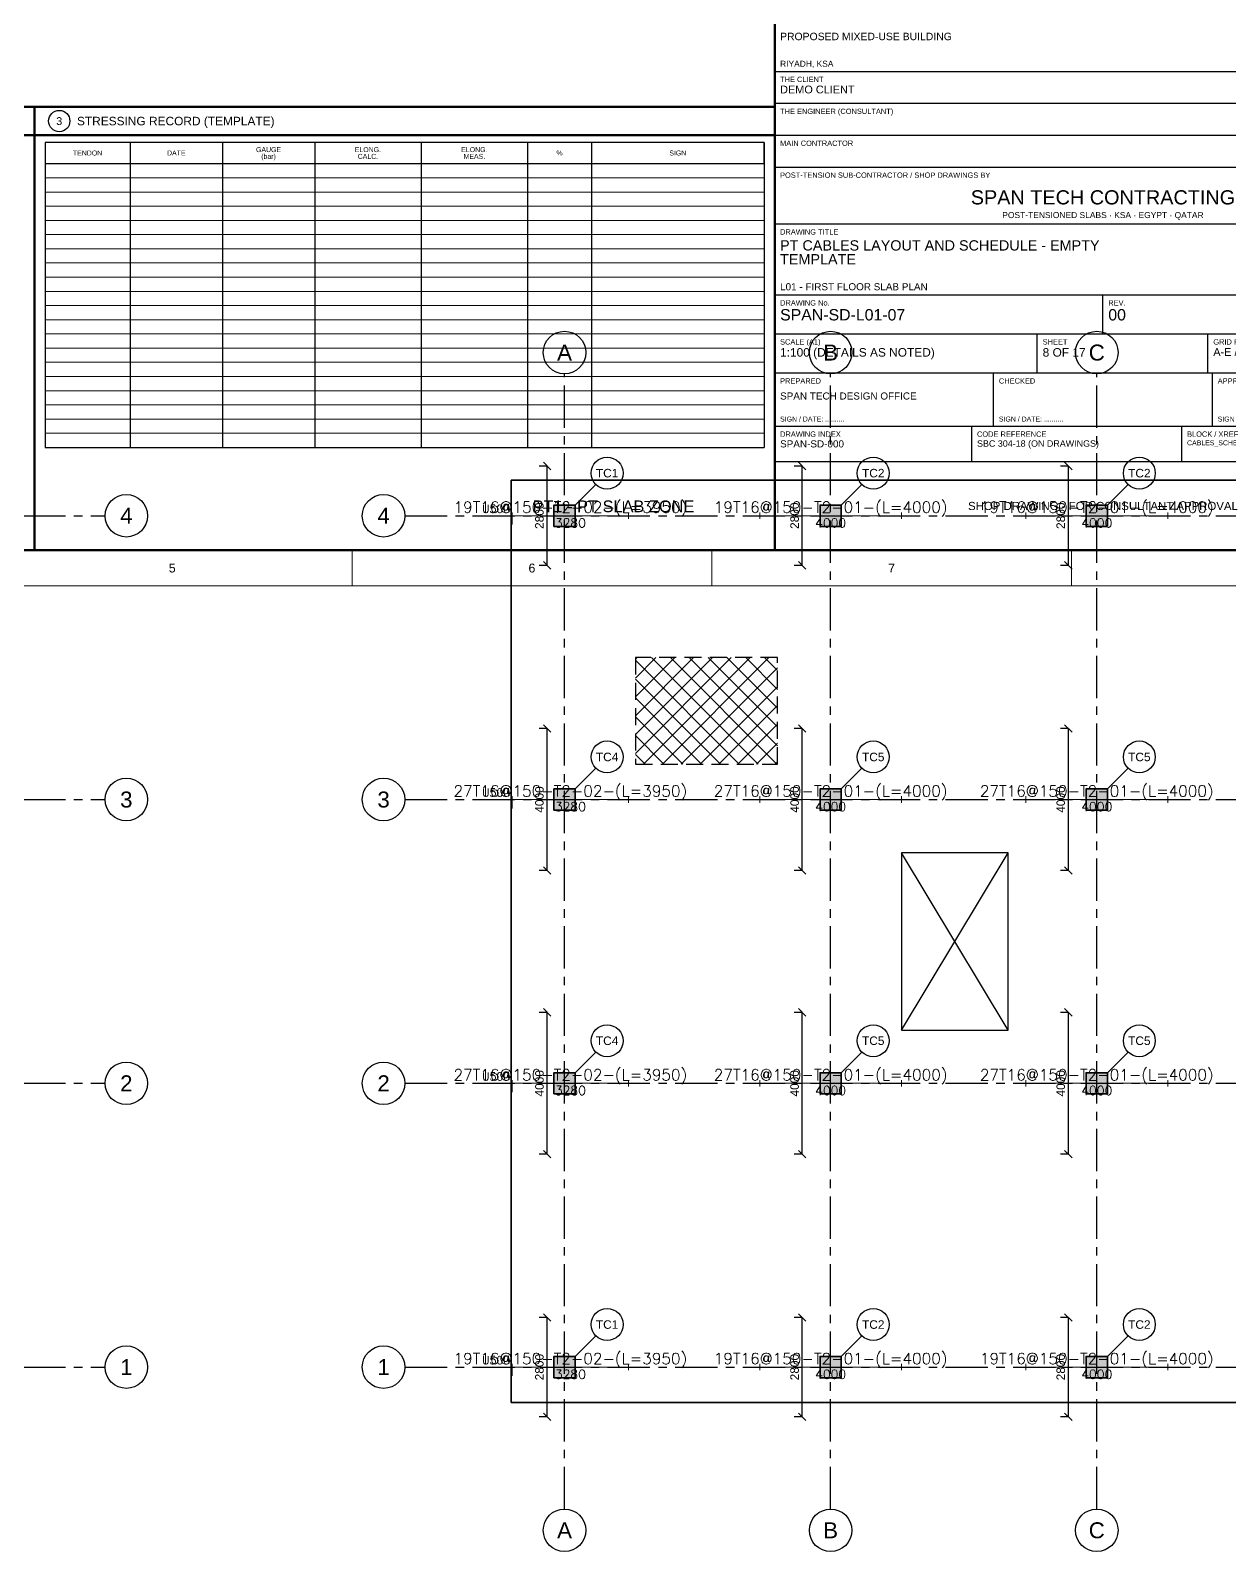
# Model space of a CAD drawing. Header units: millimetres. Extents: x 0 to 396150, y -260000 to 91864.
# Drawn here: x 313622 to 347418, y -92225 to -49345 of the extents above; entities that cross this region are included whole.
import ezdxf
from ezdxf.enums import TextEntityAlignment as Align

# ---------------------------------------------------------------- set-up
doc = ezdxf.new("R2010")
doc.units = ezdxf.units.MM
doc.header["$LTSCALE"] = 37.5
for name, pattern in [('CENTER', [50.8, 31.75, -6.35, 6.35, -6.35]), ('DASHDOT', [25.4, 12.7, -6.35, 0, -6.35]), ('DASHED', [19.05, 12.7, -6.35])]:
    doc.linetypes.add(name, pattern=pattern)
doc.layers.get('0').update_dxf_attribs({"linetype": 'CONTINUOUS'})
for name, color, linetype in [('SPAN-CALLOUT', 3, 'CONTINUOUS'), ('SPAN-COL-HATCH', 8, 'CONTINUOUS'), ('SPAN-DIM', 8, 'CONTINUOUS'), ('SPAN-GRID', 8, 'CENTER'), ('SPAN-GRID-BUBBLE', 8, 'CONTINUOUS'), ('SPAN-OPENING', 6, 'CONTINUOUS'), ('SPAN-PT-ZONE', 4, 'DASHDOT'), ('SPAN-RB-TEXT', 7, 'CONTINUOUS'), ('SPAN-SHEET-SCHEDULE', 7, 'CONTINUOUS'), ('SPAN-SHEET-SCHEDULE-TEXT', 7, 'CONTINUOUS'), ('SPAN-SHEET-TEXT', 2, 'CONTINUOUS'), ('SPAN-TEXT', 7, 'CONTINUOUS'), ('SPAN-VOID', 30, 'DASHED'), ('SPAN-VOID-HATCH', 30, 'CONTINUOUS')]:
    doc.layers.add(name, color=color, linetype=linetype)
for name, color, linetype, lineweight in [('SPAN-COL', 7, 'CONTINUOUS', 35), ('SPAN-RB-T2', 6, 'CONTINUOUS', 20), ('SPAN-SHEET-FRAME', 7, 'CONTINUOUS', 50), ('SPAN-SHEET-TITLE', 7, 'CONTINUOUS', 25), ('SPAN-SLAB-EDGE', 3, 'CONTINUOUS', 35)]:
    doc.layers.add(name, color=color, linetype=linetype, lineweight=lineweight)
doc.styles.add('SPAN-REBAR', font='romans.shx')
doc.styles.get("Standard").update_dxf_attribs({"font": 'arial.ttf'})

# ---------------------------------------------------------------- blocks, each defined once
blk = doc.blocks.new('CABLES_SCHEDULE_EMPTY_TEMPLATE_L01')
at = {"layer": 'SPAN-CALLOUT'}
blk.add_circle((44433.333333, 13100), 300, dxfattribs=at)
at = {"layer": 'SPAN-SHEET-FRAME'}
for p, q in [((64600, 1000), (64600, 58400)), ((2000, 13500), (64600, 13500)), ((22866.666667, 12700), (43733.333333, 12700)), ((43733.333333, 12700), (64600, 12700))]:
    blk.add_line(p, q, dxfattribs=at)
at = {"layer": 'SPAN-SHEET-FRAME', "lineweight": 13}
for p, q in [((52687.5, 0), (52687.5, 1000)), ((62825, 0), (62825, 1000)), ((72962.5, 0), (72962.5, 1000))]:
    blk.add_line(p, q, dxfattribs=at)
blk.add_lwpolyline([(0, 0), (84100, 0), (84100, 59400), (0, 59400)], close=True, dxfattribs=at)
at = {"layer": 'SPAN-SHEET-FRAME'}
for points in [[(2000, 1000), (83100, 1000), (83100, 58400), (2000, 58400)], [(22866.666667, 1000), (43733.333333, 1000), (43733.333333, 13500), (22866.666667, 13500)], [(43733.333333, 1000), (64600, 1000), (64600, 13500), (43733.333333, 13500)]]:
    blk.add_lwpolyline(points, close=True, dxfattribs=at)
at = {"layer": 'SPAN-SHEET-SCHEDULE'}
for p, q in [((44033.333333, 12500), (44033.333333, 3900)), ((46433.333333, 12500), (46433.333333, 3900)), ((49033.333333, 12500), (49033.333333, 3900)), ((51633.333333, 12500), (51633.333333, 3900)), ((54633.333333, 12500), (54633.333333, 3900)), ((57633.333333, 12500), (57633.333333, 3900)), ((59433.333333, 12500), (59433.333333, 3900)), ((64300, 12500), (64300, 3900)), ((44033.333333, 3900), (64300, 3900))]:
    blk.add_line(p, q, dxfattribs=at)
at = {"layer": 'SPAN-SHEET-SCHEDULE', "lineweight": 5}
for p, q in [((44033.333333, 11500), (64300, 11500)), ((44033.333333, 11100), (64300, 11100)), ((44033.333333, 10700), (64300, 10700)), ((44033.333333, 10300), (64300, 10300)), ((44033.333333, 9900), (64300, 9900)), ((44033.333333, 9500), (64300, 9500)), ((44033.333333, 9100), (64300, 9100)), ((44033.333333, 8700), (64300, 8700)), ((44033.333333, 8300), (64300, 8300)), ((44033.333333, 7900), (64300, 7900)), ((44033.333333, 7500), (64300, 7500)), ((44033.333333, 7100), (64300, 7100)), ((44033.333333, 6700), (64300, 6700)), ((44033.333333, 6300), (64300, 6300)), ((44033.333333, 5900), (64300, 5900)), ((44033.333333, 5500), (64300, 5500)), ((44033.333333, 5100), (64300, 5100)), ((44033.333333, 4700), (64300, 4700)), ((44033.333333, 4300), (64300, 4300)), ((44033.333333, 3900), (64300, 3900))]:
    blk.add_line(p, q, dxfattribs=at)
at = {"layer": 'SPAN-SHEET-SCHEDULE'}
blk.add_lwpolyline([(44033.333333, 11900), (64300, 11900), (64300, 12500), (44033.333333, 12500)], close=True, dxfattribs=at)
at = {"layer": 'SPAN-SHEET-TITLE'}
for p, q in [((64600, 14500), (83100, 14500)), ((64600, 13600), (83100, 13600)), ((64600, 12700), (83100, 12700)), ((64600, 11800), (83100, 11800)), ((64600, 10200), (83100, 10200)), ((64600, 8200), (83100, 8200)), ((73850, 7100), (73850, 8200)), ((64600, 7100), (83100, 7100)), ((72000, 6000), (72000, 7100)), ((76810, 6000), (76810, 7100)), ((64600, 6000), (83100, 6000)), ((70766.666667, 4500), (70766.666667, 6000)), ((76933.333333, 4500), (76933.333333, 6000)), ((64600, 4500), (83100, 4500)), ((70150, 3500), (70150, 4500)), ((76070, 3500), (76070, 4500)), ((64600, 3500), (83100, 3500))]:
    blk.add_line(p, q, dxfattribs=at)
at = {"layer": 'SPAN-SHEET-TITLE', "lineweight": 50}
blk.add_lwpolyline([(64600, 1000), (83100, 1000), (83100, 16000), (64600, 16000)], close=True, dxfattribs=at)
at = {"layer": 'SPAN-CALLOUT'}
blk.add_text('3', height=220, dxfattribs=at).set_placement((44433.333333, 13100), align=Align.MIDDLE_CENTER)
at = {"layer": 'SPAN-SHEET-FRAME'}
for s, p in [('5', (47618.75, 500)), ('6', (57756.25, 500)), ('7', (67893.75, 500))]:
    blk.add_text(s, height=250, dxfattribs=at).set_placement(p, align=Align.MIDDLE_CENTER)
at = {"layer": 'SPAN-SHEET-SCHEDULE-TEXT'}
for s, p in [('TENDON', (45233.333333, 12200)), ('DATE', (47733.333333, 12200)), ('GAUGE', (50333.333333, 12295)), ('(bar)', (50333.333333, 12105)), ('ELONG.', (53133.333333, 12295)), ('CALC.', (53133.333333, 12105)), ('ELONG.', (56133.333333, 12295)), ('MEAS.', (56133.333333, 12105)), ('%', (58533.333333, 12200)), ('SIGN', (61866.666667, 12200))]:
    blk.add_text(s, height=140, dxfattribs=at).set_placement(p, align=Align.MIDDLE_CENTER)
at = {"layer": 'SPAN-SHEET-TEXT'}
for s, height, p in [('PROPOSED MIXED-USE BUILDING', 210, (64750, 15380)), ('DEMO CLIENT', 220, (64750, 13880)), ('PT CABLES LAYOUT AND SCHEDULE - EMPTY', 290, (64750, 9450)), ('TEMPLATE', 290, (64750, 9060)), ('SPAN-SD-L01-07', 320, (64750, 7480)), ('00', 320, (74000, 7480)), ('1:100 (DETAILS AS NOTED)', 240, (64750, 6460)), ('8 OF 17', 240, (72150, 6460)), ('A-E / 1-4', 220, (76960, 6480)), ('SPAN TECH DESIGN OFFICE', 200, (64750, 5250)), ('SPAN-SD-000', 200, (64750, 3900)), ('SBC 304-18 (ON DRAWINGS)', 180, (70300, 3920)), ('CABLES_SCHEDULE_EMPTY_TEMPLATE_L01', 140, (76220, 3960))]:
    blk.add_text(s, height=height, dxfattribs=at).set_placement(p)
blk.add_text('STRESSING RECORD (TEMPLATE)', height=240, dxfattribs=at).set_placement((44933.333333, 13100), align=Align.MIDDLE_LEFT)
for s, height, p in [('SPAN TECH CONTRACTING', 400, (73850, 10950)), ('SHOP DRAWING - FOR CONSULTANT APPROVAL', 230, (73850, 2250))]:
    blk.add_text(s, height=height, dxfattribs=at).set_placement(p, align=Align.MIDDLE_CENTER)
at = {"layer": 'SPAN-SHEET-TITLE'}
for s, height, p in [('RIYADH, KSA', 170, (64750, 14630)), ('THE CLIENT', 150, (64750, 14200)), ('THE ENGINEER (CONSULTANT)', 150, (64750, 13300)), ('MAIN CONTRACTOR', 150, (64750, 12400)), ('POST-TENSION SUB-CONTRACTOR / SHOP DRAWINGS BY', 150, (64750, 11500)), ('DRAWING TITLE', 150, (64750, 9900)), ('L01 - FIRST FLOOR SLAB PLAN', 200, (64750, 8330)), ('DRAWING No.', 150, (64750, 7900)), ('REV.', 150, (74000, 7900)), ('SCALE (A1)', 150, (64750, 6800)), ('SHEET', 150, (72150, 6800)), ('GRID REFERENCE', 150, (76960, 6800)), ('PREPARED', 150, (64750, 5700)), ('CHECKED', 150, (70916.666667, 5700)), ('APPROVED', 150, (77083.333333, 5700)), ('SIGN / DATE: ..........', 140, (64750, 4630)), ('SIGN / DATE: ..........', 140, (70916.666667, 4630)), ('SIGN / DATE: ..........', 140, (77083.333333, 4630)), ('DRAWING INDEX', 150, (64750, 4200)), ('CODE REFERENCE', 150, (70300, 4200)), ('BLOCK / XREF', 150, (76220, 4200))]:
    blk.add_text(s, height=height, dxfattribs=at).set_placement(p)
blk.add_text('POST-TENSIONED SLABS · KSA · EGYPT · QATAR', height=170, dxfattribs=at).set_placement((73850, 10450), align=Align.MIDDLE_CENTER)
blk = doc.blocks.new('FRAMING_REBAR_ADDITIONAL_AT_COLUMNS_L02')
at = {"layer": 'SPAN-COL-HATCH'}
h = blk.add_hatch(color=256, dxfattribs=at)
h.dxf.hatch_style = 1
h.paths.add_polyline_path([(58375, 66675), (58975, 66675), (58975, 67275), (58375, 67275)])
h = blk.add_hatch(color=256, dxfattribs=at)
h.dxf.hatch_style = 1
h.paths.add_polyline_path([(65875, 66675), (66475, 66675), (66475, 67275), (65875, 67275)])
h = blk.add_hatch(color=256, dxfattribs=at)
h.dxf.hatch_style = 1
h.paths.add_polyline_path([(73375, 66675), (73975, 66675), (73975, 67275), (73375, 67275)])
h = blk.add_hatch(color=256, dxfattribs=at)
h.dxf.hatch_style = 1
h.paths.add_polyline_path([(58375, 58675), (58975, 58675), (58975, 59275), (58375, 59275)])
h = blk.add_hatch(color=256, dxfattribs=at)
h.dxf.hatch_style = 1
h.paths.add_polyline_path([(65875, 58675), (66475, 58675), (66475, 59275), (65875, 59275)])
h = blk.add_hatch(color=256, dxfattribs=at)
h.dxf.hatch_style = 1
h.paths.add_polyline_path([(73375, 58675), (73975, 58675), (73975, 59275), (73375, 59275)])
h = blk.add_hatch(color=256, dxfattribs=at)
h.dxf.hatch_style = 1
h.paths.add_polyline_path([(58375, 50675), (58975, 50675), (58975, 51275), (58375, 51275)])
h = blk.add_hatch(color=256, dxfattribs=at)
h.dxf.hatch_style = 1
h.paths.add_polyline_path([(65875, 50675), (66475, 50675), (66475, 51275), (65875, 51275)])
h = blk.add_hatch(color=256, dxfattribs=at)
h.dxf.hatch_style = 1
h.paths.add_polyline_path([(73375, 50675), (73975, 50675), (73975, 51275), (73375, 51275)])
h = blk.add_hatch(color=256, dxfattribs=at)
h.dxf.hatch_style = 1
h.paths.add_polyline_path([(58375, 42675), (58975, 42675), (58975, 43275), (58375, 43275)])
h = blk.add_hatch(color=256, dxfattribs=at)
h.dxf.hatch_style = 1
h.paths.add_polyline_path([(65875, 42675), (66475, 42675), (66475, 43275), (65875, 43275)])
h = blk.add_hatch(color=256, dxfattribs=at)
h.dxf.hatch_style = 1
h.paths.add_polyline_path([(73375, 42675), (73975, 42675), (73975, 43275), (73375, 43275)])
at = {"layer": 'SPAN-VOID-HATCH'}
h = blk.add_hatch(dxfattribs=at)
h.set_pattern_fill('ANSI37', color=256, scale=118.11)
h.paths.add_polyline_path([(60675, 59975), (64675, 59975), (64675, 62975), (60675, 62975)])
at = {"layer": 'SPAN-CALLOUT'}
for p, q in [((59556.802, 67856.802), (58975, 67275)), ((67056.802, 67856.802), (66475, 67275)), ((74556.802, 67856.802), (73975, 67275)), ((59556.802, 59856.802), (58975, 59275)), ((67056.802, 59856.802), (66475, 59275)), ((74556.802, 59856.802), (73975, 59275)), ((59556.802, 51856.802), (58975, 51275)), ((67056.802, 51856.802), (66475, 51275)), ((74556.802, 51856.802), (73975, 51275)), ((59556.802, 43856.802), (58975, 43275)), ((67056.802, 43856.802), (66475, 43275)), ((74556.802, 43856.802), (73975, 43275))]:
    blk.add_line(p, q, dxfattribs=at)
for centre in [(59875, 68175), (67375, 68175), (74875, 68175), (59875, 60175), (67375, 60175), (74875, 60175), (59875, 52175), (67375, 52175), (74875, 52175), (59875, 44175), (67375, 44175), (74875, 44175)]:
    blk.add_circle(centre, 450, dxfattribs=at)
at = {"layer": 'SPAN-COL'}
for points in [[(58375, 66675), (58975, 66675), (58975, 67275), (58375, 67275)], [(65875, 66675), (66475, 66675), (66475, 67275), (65875, 67275)], [(73375, 66675), (73975, 66675), (73975, 67275), (73375, 67275)], [(58375, 58675), (58975, 58675), (58975, 59275), (58375, 59275)], [(65875, 58675), (66475, 58675), (66475, 59275), (65875, 59275)], [(73375, 58675), (73975, 58675), (73975, 59275), (73375, 59275)], [(58375, 50675), (58975, 50675), (58975, 51275), (58375, 51275)], [(65875, 50675), (66475, 50675), (66475, 51275), (65875, 51275)], [(73375, 50675), (73975, 50675), (73975, 51275), (73375, 51275)], [(58375, 42675), (58975, 42675), (58975, 43275), (58375, 43275)], [(65875, 42675), (66475, 42675), (66475, 43275), (65875, 43275)], [(73375, 42675), (73975, 42675), (73975, 43275), (73375, 43275)]]:
    blk.add_lwpolyline(points, close=True, dxfattribs=at)
at = {"layer": 'SPAN-DIM'}
for p, q in [((58182.5, 68375), (57957.5, 68375)), ((58287.5, 68270), (58077.5, 68480)), ((58182.5, 65575), (58182.5, 68375)), ((65375, 68375), (65150, 68375)), ((65480, 68270), (65270, 68480)), ((65375, 65575), (65375, 68375)), ((72875, 68375), (72650, 68375)), ((72980, 68270), (72770, 68480)), ((72875, 65575), (72875, 68375)), ((58287.5, 65470), (58077.5, 65680)), ((65480, 65470), (65270, 65680)), ((72980, 65470), (72770, 65680)), ((58182.5, 65575), (57957.5, 65575)), ((65375, 65575), (65150, 65575)), ((72875, 65575), (72650, 65575)), ((58182.5, 60975), (57957.5, 60975)), ((58287.5, 60870), (58077.5, 61080)), ((58182.5, 56975), (58182.5, 60975)), ((65375, 60975), (65150, 60975)), ((65480, 60870), (65270, 61080)), ((65375, 56975), (65375, 60975)), ((72875, 60975), (72650, 60975)), ((72980, 60870), (72770, 61080)), ((72875, 56975), (72875, 60975)), ((58287.5, 56870), (58077.5, 57080)), ((65480, 56870), (65270, 57080)), ((72980, 56870), (72770, 57080)), ((58182.5, 56975), (57957.5, 56975)), ((65375, 56975), (65150, 56975)), ((72875, 56975), (72650, 56975)), ((58182.5, 52975), (57957.5, 52975)), ((58287.5, 52870), (58077.5, 53080)), ((58182.5, 48975), (58182.5, 52975)), ((65375, 52975), (65150, 52975)), ((65480, 52870), (65270, 53080)), ((65375, 48975), (65375, 52975)), ((72875, 52975), (72650, 52975)), ((72980, 52870), (72770, 53080)), ((72875, 48975), (72875, 52975)), ((58182.5, 48975), (57957.5, 48975)), ((58287.5, 48870), (58077.5, 49080)), ((65375, 48975), (65150, 48975)), ((65480, 48870), (65270, 49080)), ((72875, 48975), (72650, 48975)), ((72980, 48870), (72770, 49080)), ((58182.5, 44375), (57957.5, 44375)), ((58287.5, 44270), (58077.5, 44480)), ((58182.5, 41575), (58182.5, 44375)), ((65375, 44375), (65150, 44375)), ((65480, 44270), (65270, 44480)), ((65375, 41575), (65375, 44375)), ((72875, 44375), (72650, 44375)), ((72980, 44270), (72770, 44480)), ((72875, 41575), (72875, 44375)), ((58287.5, 41470), (58077.5, 41680)), ((65480, 41470), (65270, 41680)), ((72980, 41470), (72770, 41680)), ((58182.5, 41575), (57957.5, 41575)), ((65375, 41575), (65150, 41575)), ((72875, 41575), (72650, 41575))]:
    blk.add_line(p, q, dxfattribs=at)
at = {"layer": 'SPAN-GRID'}
for p, q in [((58675, 38975), (58675, 70975)), ((66175, 38975), (66175, 70975)), ((73675, 38975), (73675, 70975)), ((7225, 66975), (45725, 66975)), ((54175, 66975), (92675, 66975)), ((7225, 58975), (45725, 58975)), ((54175, 58975), (92675, 58975)), ((7225, 50975), (45725, 50975)), ((54175, 50975), (92675, 50975)), ((7225, 42975), (45725, 42975)), ((54175, 42975), (92675, 42975))]:
    blk.add_line(p, q, dxfattribs=at)
at = {"layer": 'SPAN-GRID-BUBBLE'}
for centre in [(58675, 71575), (66175, 71575), (73675, 71575), (46325, 66975), (53575, 66975), (46325, 58975), (53575, 58975), (46325, 50975), (53575, 50975), (46325, 42975), (53575, 42975), (58675, 38375), (66175, 38375), (73675, 38375)]:
    blk.add_circle(centre, 600, dxfattribs=at)
at = {"layer": 'SPAN-OPENING'}
for p, q in [((68175, 52475), (71175, 57475)), ((71175, 52475), (68175, 57475))]:
    blk.add_line(p, q, dxfattribs=at)
blk.add_lwpolyline([(68175, 52475), (71175, 52475), (71175, 57475), (68175, 57475)], close=True, dxfattribs=at)
at = {"layer": 'SPAN-PT-ZONE'}
blk.add_lwpolyline([(57175, 41975), (89675, 41975), (89675, 67975), (57175, 67975)], close=True, dxfattribs=at)
at = {"layer": 'SPAN-RB-T2'}
for p, q in [((57200, 66885), (57200, 67065)), ((57200, 66975), (60480, 66975)), ((57200, 66975), (57200, 66725)), ((60480, 66885), (60480, 67065)), ((64175, 66885), (64175, 67065)), ((64175, 66975), (68175, 66975)), ((68175, 66885), (68175, 67065)), ((71675, 66885), (71675, 67065)), ((71675, 66975), (75675, 66975)), ((75675, 66885), (75675, 67065)), ((57200, 58885), (57200, 59065)), ((57200, 58975), (60480, 58975)), ((57200, 58975), (57200, 58725)), ((60480, 58885), (60480, 59065)), ((64175, 58885), (64175, 59065)), ((64175, 58975), (68175, 58975)), ((68175, 58885), (68175, 59065)), ((71675, 58885), (71675, 59065)), ((71675, 58975), (75675, 58975)), ((75675, 58885), (75675, 59065)), ((57200, 50885), (57200, 51065)), ((60480, 50885), (60480, 51065)), ((64175, 50885), (64175, 51065)), ((68175, 50885), (68175, 51065)), ((71675, 50885), (71675, 51065)), ((75675, 50885), (75675, 51065)), ((57200, 50975), (60480, 50975)), ((57200, 50975), (57200, 50725)), ((64175, 50975), (68175, 50975)), ((71675, 50975), (75675, 50975)), ((57200, 42885), (57200, 43065)), ((57200, 42975), (60480, 42975)), ((57200, 42975), (57200, 42725)), ((60480, 42885), (60480, 43065)), ((64175, 42885), (64175, 43065)), ((64175, 42975), (68175, 42975)), ((68175, 42885), (68175, 43065)), ((71675, 42885), (71675, 43065)), ((71675, 42975), (75675, 42975)), ((75675, 42885), (75675, 43065))]:
    blk.add_line(p, q, dxfattribs=at)
at = {"layer": 'SPAN-SLAB-EDGE', "color": 3}
blk.add_lwpolyline([(57175, 41975), (89675, 41975), (89675, 67975), (57175, 67975)], close=True, dxfattribs=at)
at = {"layer": 'SPAN-VOID'}
blk.add_lwpolyline([(60675, 59975), (64675, 59975), (64675, 62975), (60675, 62975)], close=True, dxfattribs=at)
at = {"layer": 'SPAN-CALLOUT'}
for s, p in [('TC1', (59875, 68175)), ('TC2', (67375, 68175)), ('TC2', (74875, 68175)), ('TC4', (59875, 60175)), ('TC5', (67375, 60175)), ('TC5', (74875, 60175)), ('TC4', (59875, 52175)), ('TC5', (67375, 52175)), ('TC5', (74875, 52175)), ('TC1', (59875, 44175)), ('TC2', (67375, 44175)), ('TC2', (74875, 44175))]:
    blk.add_text(s, height=240, dxfattribs=at).set_placement(p, align=Align.MIDDLE_CENTER)
at = {"layer": 'SPAN-DIM'}
for s, p in [('2800', (58086.5, 66975)), ('2800', (65279, 66975)), ('2800', (72779, 66975)), ('4000', (58086.5, 58975)), ('4000', (65279, 58975)), ('4000', (72779, 58975)), ('4000', (58086.5, 50975)), ('4000', (65279, 50975)), ('4000', (72779, 50975)), ('2800', (58086.5, 42975)), ('2800', (65279, 42975)), ('2800', (72779, 42975))]:
    blk.add_text(s, height=240, rotation=90, dxfattribs=at).set_placement(p, align=Align.CENTER)
at = {"layer": 'SPAN-PT-ZONE'}
blk.add_text('PT1 - PT SLAB ZONE', height=330, dxfattribs=at).set_placement((57775, 67075))
at = {"layer": 'SPAN-RB-TEXT', "style": 'SPAN-REBAR'}
for s, height, p in [('19T16@150-T2-02-(L=3950)', 315, (58840, 67057.5)), ('19T16@150-T2-01-(L=4000)', 315, (66175, 67057.5)), ('19T16@150-T2-01-(L=4000)', 315, (73675, 67057.5)), ('3280', 255, (58840, 66645)), ('4000', 255, (66175, 66645)), ('4000', 255, (73675, 66645)), ('27T16@150-T2-02-(L=3950)', 315, (58840, 59057.5)), ('27T16@150-T2-01-(L=4000)', 315, (66175, 59057.5)), ('27T16@150-T2-01-(L=4000)', 315, (73675, 59057.5)), ('3280', 255, (58840, 58645)), ('4000', 255, (66175, 58645)), ('4000', 255, (73675, 58645)), ('27T16@150-T2-02-(L=3950)', 315, (58840, 51057.5)), ('27T16@150-T2-01-(L=4000)', 315, (66175, 51057.5)), ('27T16@150-T2-01-(L=4000)', 315, (73675, 51057.5)), ('3280', 255, (58840, 50645)), ('4000', 255, (66175, 50645)), ('4000', 255, (73675, 50645)), ('19T16@150-T2-02-(L=3950)', 315, (58840, 43057.5)), ('19T16@150-T2-01-(L=4000)', 315, (66175, 43057.5)), ('19T16@150-T2-01-(L=4000)', 315, (73675, 43057.5)), ('3280', 255, (58840, 42645)), ('4000', 255, (66175, 42645)), ('4000', 255, (73675, 42645))]:
    blk.add_text(s, height=height, dxfattribs=at).set_placement(p, align=Align.CENTER)
for p in [(57140, 67057.5), (57140, 59057.5), (57140, 51057.5), (57140, 43057.5)]:
    blk.add_text('U500', height=225, dxfattribs=at).set_placement(p, align=Align.RIGHT)
at = {"layer": 'SPAN-TEXT'}
for s, p in [('A', (58675, 71575)), ('B', (66175, 71575)), ('C', (73675, 71575)), ('4', (46325, 66975)), ('4', (53575, 66975)), ('3', (46325, 58975)), ('3', (53575, 58975)), ('2', (46325, 50975)), ('2', (53575, 50975)), ('1', (46325, 42975)), ('1', (53575, 42975)), ('A', (58675, 38375)), ('B', (66175, 38375)), ('C', (73675, 38375))]:
    blk.add_text(s, height=450, dxfattribs=at).set_placement(p, align=Align.MIDDLE_CENTER)

msp = doc.modelspace()

# ---------------------------------------------------------------- block references
for name, p in [('CABLES_SCHEDULE_EMPTY_TEMPLATE_L01', (270000, -65000)), ('FRAMING_REBAR_ADDITIONAL_AT_COLUMNS_L02', (270000, -130000))]:
    msp.add_blockref(name, p)

doc.saveas('drawing.dxf')
